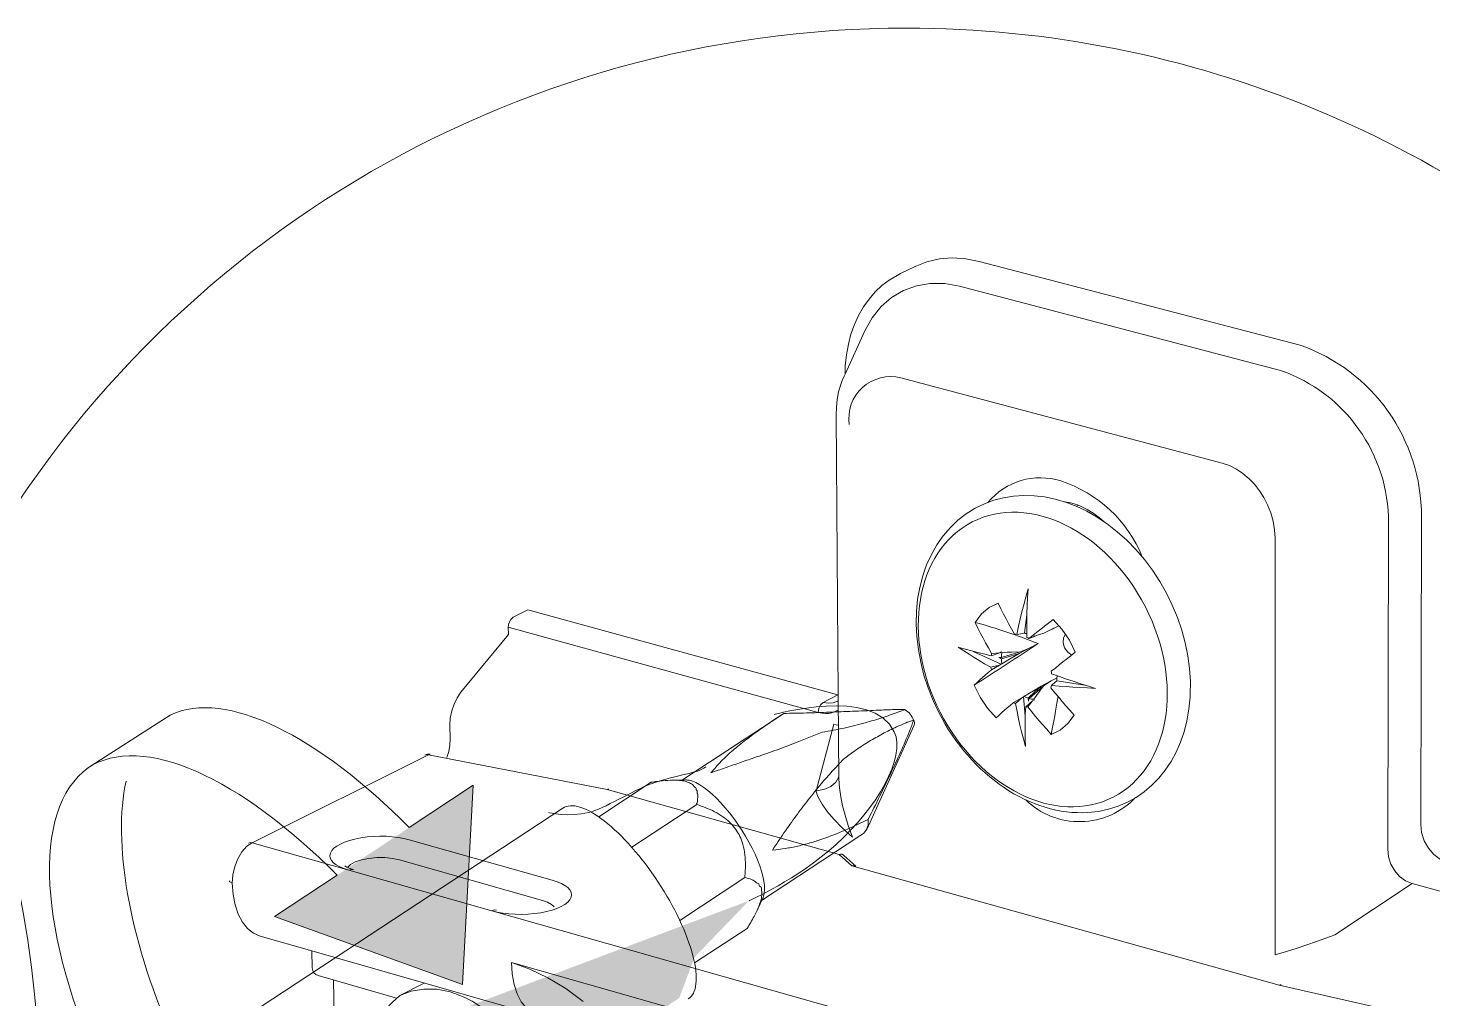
# Model space of a CAD drawing. Header units: metres. Extents: x -6.4 to 35.9, y -8.9 to 6.5.
# Drawn here: x 24.2616 to 24.6946, y -5.2775 to -4.9784 of the extents above; entities that cross this region are included whole.
import ezdxf

# ---------------------------------------------------------------- set-up
doc = ezdxf.new("R2010")
doc.units = ezdxf.units.M
doc.header["$MEASUREMENT"] = 0
doc.layers.add('PDF17_Geometry_Num_Penna__1_Num_Penna__255_Num_Penna__255_Num_Penna__255', color=255, linetype='Continuous', lineweight=18)
doc.layers.add('PDF17_Geometry_Num_Penna__7_Num_Penna__7_Num_Penna__7_Num_Penna__7', color=7, linetype='Continuous', lineweight=18)

msp = doc.modelspace()

# ---------------------------------------------------------------- hatches: boundary and pattern name
at = {"layer": 'PDF17_Geometry_Num_Penna__1_Num_Penna__255_Num_Penna__255_Num_Penna__255', "linetype": 'Continuous', "lineweight": 18}
for points in [[(24.47047092472129, -5.20607097388142, 0.006676900162952137), (24.49156721117062, -5.189927070411997)], [(24.48380883827088, -5.247268744958788), (24.27853905159182, -5.324457797146657), (24.29837020963799, -5.387530395229149), (24.46231787501202, -5.277215523698622), (24.46699452487841, -5.264699402957923)]]:
    msp.add_hatch(color=255, dxfattribs=at).paths.add_polyline_path(points)
at = {"layer": 'PDF17_Geometry_Num_Penna__7_Num_Penna__7_Num_Penna__7_Num_Penna__7', "linetype": 'Continuous', "lineweight": 18}
for points in [[(24.30544033106028, -5.190104945302863), (24.30426711369496, -5.190775355225909), (24.27991068866824, -5.20640023165814)], [(24.37908810468967, -5.22472296777665), (24.33758756817656, -5.252134082684663), (24.39554558747383, -5.27303573408971), (24.39876788017506, -5.211698632662841)]]:
    msp.add_hatch(color=7, dxfattribs=at).paths.add_polyline_path(points)

# ---------------------------------------------------------------- linework, layer by layer
at = {"layer": 'PDF17_Geometry_Num_Penna__1_Num_Penna__255_Num_Penna__255_Num_Penna__255', "color": 255, "linetype": 'Continuous', "lineweight": 18, "flags": 128}
for points in [[(24.30544033106028, -5.190104945302863), (24.30426711369496, -5.190775355225909), (24.27991068866824, -5.20640023165814)], [(24.35686725999571, -5.239396294241494), (24.33758756817656, -5.252134082779328), (24.39554558733002, -5.27303573408971), (24.39876788018594, -5.211698632662841), (24.37908810502562, -5.224722967377456)]]:
    msp.add_lwpolyline(points, dxfattribs=at)
at = {"layer": 'PDF17_Geometry_Num_Penna__1_Num_Penna__255_Num_Penna__255_Num_Penna__255', "color": 255, "linetype": 'Continuous', "lineweight": 18}
for points in [[(24.37908810502562, -5.224722967377456), (24.35132015853568, -5.196673881242369), (24.3225357840979, -5.181800512707738), (24.30544033106028, -5.190104945302856)], [(24.37908810502562, -5.224722967377456), (24.35132015853568, -5.196673881242369), (24.3225357840979, -5.181800512707738), (24.30544033106028, -5.190104945302856)], [(24.27991068866824, -5.20640023165814), (24.29685475882001, -5.19526818301663), (24.32712592945809, -5.209454922033302), (24.35686725999572, -5.239396294241498)], [(24.27991068866824, -5.20640023165814), (24.29685475882001, -5.19526818301663), (24.32712592945809, -5.209454922033302), (24.35686725999572, -5.239396294241498)]]:
    msp.add_open_spline(points, degree=3, dxfattribs=at)
at = {"layer": 'PDF17_Geometry_Num_Penna__7_Num_Penna__7_Num_Penna__7_Num_Penna__7', "color": 7, "linetype": 'Continuous', "lineweight": 18, "flags": 128}
for points in [[(24.47293846576062, -5.632095394502354, 0.04508080147337286), (24.53235084192456, -5.637437047760145, 0.4142170334888561), (24.86185191256893, -5.30794138364741, 0.4142197883471385), (24.53235084192456, -4.978440313003031, 0.2773684993809682), (24.24137671572865, -5.15318482205705)], [(23.64609595631887, -5.466802584056929, 0.2752422952257264), (23.93583198676981, -5.639243910633386, 0.4142074821694222), (24.26533305741418, -5.309742839989013, 0.4142074821694222), (23.93583198676981, -4.98024176934463, 0.2809495440736232), (23.64281959814658, -5.158878981177612)], [(24.69909800938046, -5.235473314885361), (24.6969245836622, -5.234570424101911), (24.69491876042471, -5.233056595243422), (24.69318867030073, -5.231088617727387), (24.6918856961761, -5.22879624831311), (24.69106390336721, -5.226293024164974), (24.69082060944352, -5.223789800016831), (24.69106444402038, -5.128946259420033, 0.3195795079620791), (24.65362961896267, -5.076097412663962), (24.5547279357188, -5.050302850221687)], [(24.51470932919171, -5.100572781386674, -0.5382089819708442), (24.53062075180058, -5.086223305767742), (24.62959812648737, -5.11242876461446), (24.63185265018019, -5.113201898638614), (24.63406932815154, -5.114353489877395), (24.63603730566757, -5.115656464002015), (24.63792418520904, -5.117262203898342), (24.63960561654829, -5.118986887490685), (24.64111944540677, -5.120954865006716), (24.64247107831613, -5.123085038471871), (24.64361726302328, -5.125301716443229), (24.64464991056603, -5.127794127528091), (24.64534194661562, -5.13029735167623), (24.64579609527317, -5.132962771773492), (24.64595937252862, -5.13555195977467), (24.64592368941981, -5.26397709033116), (24.64948659376889, -5.262901190535306), (24.65272510621972, -5.261879356055829), (24.65571491821523, -5.260900773829452), (24.65866688448928, -5.259878939349974), (24.66161885076333, -5.258803039554124), (24.66305698817889, -5.258278605985289), (24.66441078370091, -5.257737412168378), (24.68818762853608, -5.241994673346454), (24.68617639876695, -5.2411782870692), (24.68434358454186, -5.2398212476282), (24.68282434915173, -5.238101970567492), (24.68166735138132, -5.23604748854526), (24.68093746961026, -5.233749712599341), (24.68068876915494, -5.231376245210502), (24.68093855091656, -5.130875309908276, 0.3192259446814044), (24.64763972256154, -5.0838871434472), (24.5487001935962, -5.05797904384054)], [(24.60503084672681, -5.141332623401425, 0.2202676337936691), (24.57994399927588, -5.117959105826372, 0.3054471692467296), (24.55743660806916, -5.124565887487371)], [(24.56001876757921, -5.190906733944701), (24.55731009522885, -5.187954767670654), (24.55501231928293, -5.184554059270695), (24.55320653771602, -5.180861398162317, 0.003829312289871426), (24.57289063810165, -5.168066300389128), (24.57014628264248, -5.169459022938934), (24.57055717904692, -5.169296826989815)], [(24.48279403228252, -5.197746537119233, 0.01422056308993383), (24.47882563806066, -5.200941797316993, 0.02044968915157152), (24.47523029452174, -5.204315473058745, 0.01102834374627101), (24.47206855482016, -5.207879458714149, -0.001537861267505377), (24.47647487810467, -5.206322377602561, 0.00467565444027214), (24.48091904711066, -5.204759889959337, 0.003299453716528762), (24.48530915080027, -5.20324065456921, 0.003203349638089051), (24.49174832998047, -5.201029383129494, 0.006092494360129314), (24.49810100465448, -5.198634289614105, 0.006002639449467231), (24.50637299805977, -5.195347118378535, 0.007880631299244411), (24.51313873175088, -5.194090099772833, 0.01168677642027557), (24.51961035012091, -5.192441107623409, 0.0155845530405903), (24.52478980742958, -5.190884026511824)], [(24.49068756847321, -5.192107524621377, 0.001469353376277671), (24.49449917327761, -5.189582674346688, -0.001710657531212474), (24.50150009109494, -5.189424262969712, 0.0004029621799535263), (24.50858264754, -5.189191782109301, 0.003531989951987491), (24.51573548889635, -5.188905235932516, 0.003322496874340004), (24.52304511967018, -5.188597063629182, -0.001868129099038344), (24.52746225601798, -5.188429461148413)], [(24.53192534788469, -5.192568701770057, -0.0009178681496198651), (24.52927074085071, -5.193704073413926, 0.005651320772099273), (24.52494551554075, -5.19584505994235, 0.005744320874996861), (24.52078248617991, -5.198240153457739, 0.01164059707104422), (24.51680327889473, -5.200797442922234, 0.009666303732448806), (24.51297761710808, -5.203655335545804, 0.007142447675559185), (24.50945796501211, -5.207391248907285, 0.003648638057806156), (24.50604644354888, -5.211251512496421, 0.008299249050734035), (24.50207264279534, -5.216144423628315, 0.009729907562111836), (24.49825563145931, -5.221204937240966, 0.009109422118727032), (24.4945737834142, -5.226389801081282, 0.001063748382121473), (24.49103628976382, -5.231683336207489, 0.01717365822304541), (24.49499387092244, -5.23116430917031)], [(24.52050945633221, -5.222212174085023, 0.005954161936355845), (24.52407236068129, -5.215124211108328, 0.002698958170809412), (24.52760282584055, -5.207760515018123, 0.003927306298194031), (24.53050613332986, -5.201472718723767, 0.01094989171784645), (24.53329590365478, -5.194990287290466)], [(24.75162300489144, -5.297020189739762), (24.64719043978247, -5.273323361572821), (24.51548732909419, -5.236537320311612), (24.51155137406212, -5.233023074747273), (24.44004458662521, -5.213045940346895), (24.38501636696608, -5.202305865249098), (24.38525966088977, -5.202192328084713), (24.38551052395776, -5.202136640808803, 0.1558430401554132), (24.38391019059306, -5.202385341264169), (24.38444003069353, -5.20222855184668), (24.38501852957874, -5.20230424328961), (24.33063963436927, -5.229401779856506)], [(24.46196428784292, -5.210165880943634, 0.02701241518661082), (24.45883390602484, -5.210187507070167, 0.01691973519877393), (24.4554494172198, -5.210506492436782)], [(24.46639764378567, -5.211501294258028, 0.06409323757053796), (24.46519739376214, -5.210830884334992, 0.03152866676298564), (24.46373222368837, -5.21038214220912)], [(24.47048768496937, -5.218654135614415, 0.01128360172250399), (24.46771954077099, -5.217643114198218), (24.4476829345226, -5.230818831798683)], [(24.4807330624224, -5.226888283298223, 0.03078790442467836), (24.47934899032321, -5.224779735959601, 0.04236316466961576), (24.4776999981738, -5.222963141329373, 0.04102774744729994), (24.47575364678424, -5.221416873281157)], [(24.49885413451157, -5.230429020867611, 0.007149339545531825), (24.50260086093633, -5.229477471299425, 0.01586427454703957), (24.50629892857635, -5.228288034339201, 0.02197030749329385), (24.51348420912252, -5.225503670545901, 0.01335714990967208), (24.52050729371956, -5.2222110927787, -0.25074575883341), (24.51907348152931, -5.226539021354476), (24.517959736012, -5.227268903125534), (24.48769397190555, -5.247164939551347)], [(24.48267941381181, -5.235527920854903, 0.02976914581598929), (24.4824253068249, -5.232300221467341, 0.03959287038030851), (24.48169001852217, -5.229196872307448)], [(24.48658509226674, -5.249613557729962, 0.03863205881994147), (24.48742310467052, -5.24725630993602, 0.04327492560442449), (24.48774749656876, -5.2456073177866)], [(24.37488722994333, -5.277173352751849), (24.35102766517409, -5.270322736514039, -0.3482074045909046), (24.34921972099453, -5.267988736806149), (24.34909537076687, -5.262738994586183), (24.33318935468949, -5.258192101479089)], [(24.39174047036358, -5.27537351836974), (24.3875990671293, -5.274557132092482), (24.38353876186957, -5.27447062758629), (24.37972715706517, -5.275124817914417), (24.37615884618445, -5.276476450823779, 0.8101956335043193), (24.40863425977112, -5.339007314436202), (24.4161385256839, -5.335076765935774)]]:
    msp.add_lwpolyline(points, format="xyb", dxfattribs=at)
for points in [[(24.53049369830709, -5.054074987345135), (24.53504599794583, -5.051869122437061)], [(24.5350449166395, -5.051868041130732), (24.53865647977332, -5.05042990371517), (24.54246808457772, -5.049564858653177), (24.54644729186288, -5.049240466754931), (24.55058869509717, -5.049489167210254), (24.55473009833145, -5.050305553487505)], [(24.53049315765393, -5.05407660930463), (24.52942266438971, -5.054611855936734), (24.52704919700087, -5.056044586820661), (24.52479467330806, -5.057769270413004), (24.52270234556437, -5.059737247929039), (24.52082087255453, -5.061910673647294), (24.51909618896219, -5.064327393289233), (24.51757695357206, -5.066949561133399), (24.51630641863726, -5.069739331458322), (24.51523592537305, -5.072696704264004), (24.51441953909579, -5.075854118740274), (24.51380319448912, -5.079130476912574), (24.51347880259088, -5.082525778780891), (24.51339770461632, -5.085077661713765), (24.51955033761973, -5.071674869784527)], [(24.51954871566024, -5.071672707171871), (24.52175998709996, -5.067693499886708), (24.52450650517179, -5.064249539233657), (24.52775042415425, -5.061421923187268), (24.531437678731, -5.059243090937375), (24.53541688601616, -5.057815766585087), (24.5396826394781, -5.057112917472221), (24.54414843461063, -5.057150763193683), (24.54870073424937, -5.057977962534213)], [(24.51311007713321, -5.085694546973599), (24.51256942396946, -5.086959675376761), (24.51208283612208, -5.088273462564665), (24.51142864579396, -5.090533392789119), (24.51097990366805, -5.092869014456497), (24.51073120321273, -5.095253294908609), (24.51064469870653, -5.097670014550552), (24.51130429556629, -5.183931226826061)], [(24.51310737386738, -5.08569616893309), (24.5133993265758, -5.085079824326421)], [(24.54234697826904, -5.189306941233177), (24.54054119670213, -5.185538588681876), (24.53901655478037, -5.181683731624375), (24.53771358065575, -5.17774237006067), (24.53672959189772, -5.17376856930715), (24.53599430359504, -5.169827207743445), (24.53554015493749, -5.165891252711383), (24.53532930020363, -5.16199854993242), (24.53541580470983, -5.158192351659654), (24.53578344886117, -5.154413186045076), (24.53643763918931, -5.150763777189802), (24.5373459365044, -5.14720087284072), (24.53852456040136, -5.143794757909127), (24.54000595007003, -5.140637343432857), (24.54169278794091, -5.137604279184245), (24.54369320464676, -5.13481991539096), (24.54586663036502, -5.132273438989721), (24.5482022520324, -5.130062167550005), (24.55075413496527, -5.128099596565608), (24.5535006530371, -5.126364099909985), (24.55637152133658, -5.124974621279161), (24.55923698310443, -5.123909534546584), (24.56223220163158, -5.123125587459157), (24.56534636385475, -5.122638999611784), (24.56846052607792, -5.122428144877926), (24.57166119280729, -5.122514649384122), (24.57489970525813, -5.12288770006711), (24.57813821770895, -5.123541890395238), (24.58133888443833, -5.124477220368519), (24.58465849486372, -5.125753161834957), (24.58794025956765, -5.127261584161804), (24.59113551976539, -5.129116024513451), (24.59126527652468, -5.129202529019651)], [(24.58502938293405, -5.125344968696332), (24.58433194035282, -5.125096268241006), (24.58256941103901, -5.124609680393633), (24.58088797969976, -5.124360979938313)], [(24.58482339407866, -5.125832637850028), (24.58494774430633, -5.125589343926343), (24.58502884228088, -5.125346050002655)], [(24.59314945280034, -5.130423864516551), (24.59175456763787, -5.129234427556312), (24.58990553381787, -5.127839542393847), (24.58802406080803, -5.126698764218347), (24.58613718126657, -5.125790466903254), (24.58502884228088, -5.125347131308985)], [(24.59126473587152, -5.129200907060159), (24.59420588908229, -5.131163478044552), (24.59728761211564, -5.133580197686491), (24.60023957838969, -5.13621317859393), (24.60307260096771, -5.139078640361781), (24.60569476881187, -5.142154956863486), (24.60815474070692, -5.145442128099056), (24.61040926439973, -5.148880682220476), (24.61245833989032, -5.152486838822654), (24.61426412145723, -5.156174093399393), (24.61586445482192, -5.159985698203798), (24.61717824200982, -5.163889214046037), (24.61824332874239, -5.167857608267923), (24.61906512155129, -5.171804376363262), (24.61959496165176, -5.175729518332048), (24.61983825557544, -5.179714132148852), (24.61980040985398, -5.183606834927815), (24.61975715760088, -5.184552977964366)], [(24.56940720976764, -5.166141575126197), (24.56940720976764, -5.163470748497296), (24.56940720976764, -5.161054028855354), (24.56945046202074, -5.158767065972718), (24.5695315599953, -5.156469290026799), (24.56965050369132, -5.153917407093921), (24.56981810617209, -5.151170889022097), (24.56907741133775, -5.153760617676436), (24.56846106673109, -5.156139491596914), (24.56789338090915, -5.158302104251895), (24.56739597999851, -5.160443090780326), (24.56686613989804, -5.162697614473142), (24.56633089326593, -5.165244090874381)], [(24.56059131927961, -5.155599379086333), (24.55780154895469, -5.156913166274236), (24.55542267503421, -5.158918989511726), (24.55349794977128, -5.161508718166068), (24.55435758830163, -5.163271247479877), (24.55518478764216, -5.164914833097662), (24.55595792166632, -5.166385409703047), (24.55674186875375, -5.16781814058697), (24.5576015072841, -5.169380628230194), (24.55853683725738, -5.171099905290902)], [(24.56633305587859, -5.165243009568055), (24.5660032574487, -5.165194350783317), (24.56567345901881, -5.165194350783317), (24.5646894702608, -5.163475073722608), (24.56382983173045, -5.161880146889562), (24.56305669770629, -5.160442009473996), (24.56227275061886, -5.158966026336973), (24.56145095780997, -5.157371099503926), (24.56059131927961, -5.15560316365848)], [(24.41109098774718, -5.159946230522841), (24.41035569944449, -5.160611233914249), (24.40978260709092, -5.16175201208975), (24.40962041114179, -5.162984701303088)], [(24.41564761261122, -5.157691706830029), (24.41108990644085, -5.159946230522841)], [(24.41564761261122, -5.157690084870534), (24.5111431809235, -5.183890137185621), (24.50662872700623, -5.186193319663172)], [(24.56944829940808, -5.159295824766858), (24.56870760457375, -5.164702356404309), (24.56887520705452, -5.164951056859632)], [(24.57006626597424, -5.166508678624378), (24.57137464663051, -5.165481437613263), (24.57256408359075, -5.164497448855247), (24.57370486176625, -5.163599964603431), (24.57486185953666, -5.162734919541442), (24.57608914221836, -5.161750930783423), (24.57752187310228, -5.160647998329381)], [(24.57752133244912, -5.16064745767622), (24.58023000479948, -5.163648082735005), (24.5825710329985, -5.16704879113496), (24.58437681456541, -5.170730639180064)], [(24.40961662656965, -5.162980916730945), (24.40965987882275, -5.165284099208495), (24.39501899114853, -5.183033742574246)], [(24.51134430390041, -5.18849325822174), (24.51032246942093, -5.189017691790575), (24.50933848066292, -5.189352896752098), (24.5083544919049, -5.189552938422686), (24.50737050314689, -5.189601597207417), (24.50634326213577, -5.189509686169583), (24.50515382517553, -5.189266392245898), (24.40962041114179, -5.162979835424615)], [(24.56633359653175, -5.165241928261729), (24.56817722382012, -5.164993227806402)], [(24.56870652326743, -5.164702356404309), (24.56817668316696, -5.164994309112728)], [(24.56940612846131, -5.164993768459567), (24.56911958228453, -5.164950516206467), (24.5688708818292, -5.164950516206467)], [(24.57465154545597, -5.164824003366149), (24.57338101052116, -5.165283558555331), (24.57186177513104, -5.165813398655803)], [(24.57773272783615, -5.163311796467156), (24.5746510048028, -5.164825625325641)], [(24.57694932140188, -5.163679981271663), (24.5772412741103, -5.163598883297105), (24.57773326848931, -5.16331233712032)], [(24.57932711401603, -5.162538662442998), (24.57724019280398, -5.16359834264394)], [(24.58133834378516, -5.165114874768243), (24.58072199917849, -5.166309718260123), (24.58064090120393, -5.16781814058697), (24.58108964332984, -5.169380628230194), (24.58203578636639, -5.17069441541809), (24.5832630690481, -5.171591899669913)], [(24.55841951552085, -5.171803295056932), (24.55645153800481, -5.17134914639939), (24.55476470013393, -5.170932843463305), (24.55316977330089, -5.170521947058859), (24.5516126921893, -5.170121863717689), (24.54996910657152, -5.16967852812342), (24.54824982951081, -5.169132468428035), (24.54996910657152, -5.170278653135174), (24.5516126921893, -5.17134914639939), (24.55316977330089, -5.172322322094132), (24.55472685441247, -5.173273871662321), (24.55640828575172, -5.174257860420337), (24.55837626326775, -5.175366199406014)], [(24.56703049845981, -5.171146401462984), (24.57055555708743, -5.169297367642976)], [(24.56743706963895, -5.170568443230941), (24.57014574198931, -5.169460104245264)], [(24.56940612846131, -5.166139412513544), (24.5697359268912, -5.166307014994302), (24.57006572532108, -5.166507056664891)], [(24.57198882862452, -5.165693914306615), (24.57149683424552, -5.165975053951762), (24.57006410336159, -5.16651030058387)], [(24.55284321878998, -5.170446796269097), (24.56153151513137, -5.17438275130116)], [(24.56743598833263, -5.170568983884106), (24.56465162453934, -5.17142862241446), (24.56161315375909, -5.172369358919376), (24.5608346132033, -5.172369358919376), (24.56161315375909, -5.17278566185546)], [(24.56161315375909, -5.170608451565059), (24.56107790712699, -5.170894997741843)], [(24.56702833584716, -5.171145320156654), (24.56461161620522, -5.172540205319116), (24.56169749565264, -5.174259482379828), (24.56153529970351, -5.174378426075855)], [(24.56703049845982, -5.171148564075644), (24.56444617633711, -5.171927104631433), (24.56161315375909, -5.172786743161787), (24.56161315375909, -5.173522031464479), (24.56169965826529, -5.174257319767172)], [(24.56161477571858, -5.17061007352455), (24.5617769716677, -5.170853367448235), (24.56166343450332, -5.171594062282566), (24.56161477571858, -5.172367196306723)], [(24.5617769716677, -5.170853367448235), (24.56338271156403, -5.170734423752208), (24.56485328816942, -5.170647919246008), (24.56743761029212, -5.17056682127145)], [(24.58437465195276, -5.170732261139555), (24.58297436025866, -5.171840600125233), (24.58170923185549, -5.172824588883248), (24.58055764061672, -5.173722073135067), (24.57941145590958, -5.174630370450156), (24.57822201894934, -5.17557651348671), (24.57690823176144, -5.176598347966191)], [(24.55320491575653, -5.180859235549661), (24.55410780653998, -5.180042849272407), (24.55497285160197, -5.179269715248253), (24.55575139215777, -5.178518207350649), (24.5565785914983, -5.177788325579591), (24.55747607575012, -5.177009785023799), (24.55849791022959, -5.176139333430172)], [(24.55837680392091, -5.175365658752852), (24.56104222401818, -5.174662809639983)], [(24.56104438663083, -5.174662809639983), (24.55849791022959, -5.176138792777003), (24.55841681225503, -5.175733302904199), (24.55837896653357, -5.175365658752849)], [(24.56104276467134, -5.174663350293145), (24.56153475905035, -5.174382210647998)], [(24.5769087724146, -5.176601051232005), (24.5769952769208, -5.17697410191499), (24.57703312264226, -5.177379591787801)], [(24.57699798018662, -5.18094411809637), (24.57937144757546, -5.181144159766959), (24.58158271901518, -5.181311762247717), (24.58363179450577, -5.181479364728478), (24.58576737450257, -5.181592901892863), (24.58810299616994, -5.181728065183805), (24.59064406603954, -5.181841602348186), (24.58810299616994, -5.181111720577128), (24.58581062675566, -5.180371025742801), (24.58366964022724, -5.179678989693208), (24.58162597126828, -5.179019392833439), (24.57945254555002, -5.178240852277646), (24.57703582590808, -5.177375807215654)], [(24.57879727391556, -5.179543285749109), (24.57863507796644, -5.179343244078524), (24.578716175941, -5.178694460282028), (24.57879727391556, -5.177991611169162)], [(24.57387841143181, -5.181186871366894), (24.57145628525823, -5.182619602250817), (24.56854757123728, -5.184306440121702)], [(24.56993704986811, -5.185792155015672), (24.56981810617209, -5.18484060544748), (24.57194827963724, -5.18291047365291), (24.57387841143181, -5.181185790060564)], [(24.57154008649862, -5.185204465026679), (24.57084264391738, -5.185128773583756), (24.57014520133615, -5.184955764571356), (24.57248622953517, -5.182906689080763), (24.57452989849412, -5.181063061792397)], [(24.57453043914729, -5.181065224405049), (24.57321665195939, -5.182952103946519), (24.57244351793523, -5.184022597210735), (24.57154062715178, -5.185206627639339)], [(24.57674495450599, -5.179676286427387), (24.57387949273814, -5.181184708754238)], [(24.57875402166246, -5.178604711856849), (24.57694824009555, -5.179545448361765), (24.57453152045361, -5.181064683751885)], [(24.57826094597713, -5.179834697804367), (24.57699581757396, -5.180943036790044), (24.57690931306777, -5.18131068094139), (24.57682280856157, -5.181640479371275)], [(24.57691039437409, -5.196034829202823), (24.57970016469901, -5.194721042014919), (24.58211688434096, -5.19271521877743), (24.58404701613553, -5.190130896654722), (24.58269538322616, -5.188611661264602), (24.58145728748119, -5.18721677610214), (24.58031650930569, -5.185902988914236), (24.57924601604147, -5.184594608257974), (24.57809983133433, -5.183199723095512), (24.5768238898679, -5.181642641983927)], [(24.57879889587505, -5.1795449077086), (24.57826364924294, -5.179836860417019)], [(24.5872044306118, -5.180817064602891), (24.57879727391556, -5.179546529668091)], [(24.3916134168701, -5.193161257637517), (24.39173776709777, -5.190987831919259), (24.39219191575531, -5.188814406201004), (24.39288935833654, -5.186678826204215), (24.39386794056292, -5.184721661751457), (24.39501953180169, -5.183034823880572)], [(24.51110317258938, -5.185824594205499), (24.50970288089528, -5.186311182052869), (24.50819445856843, -5.186446345343803), (24.50662656439357, -5.186192238356846), (24.50589127609088, -5.186889680938073), (24.50531818373731, -5.187992613392115), (24.50515598778819, -5.189268554858554)], [(24.51130429556629, -5.183931767479223), (24.51150974376852, -5.209769582174598)], [(24.56530905878645, -5.186192238356846), (24.5643196634968, -5.187095129140296), (24.56341677271335, -5.187868263164454), (24.56255713418299, -5.188608957998785), (24.5617785936272, -5.189306400580016), (24.56095680081831, -5.190084941135808), (24.56001606431339, -5.190906733944701)], [(24.56596108650193, -5.186561504467683), (24.56640982862784, -5.189016069831084), (24.56686397728539, -5.191194902080976), (24.56731271941129, -5.193195318786834), (24.56781012032194, -5.195211955087601), (24.56838321267551, -5.197428633058959), (24.56899955728218, -5.199721002473233), (24.56891305277598, -5.197585422476443), (24.56887520705452, -5.195536346985847), (24.56887520705452, -5.193654873976016), (24.56891305277598, -5.191805840156007), (24.56895089849744, -5.189751358133776), (24.5690752487251, -5.187502240972599)], [(24.56784850669656, -5.184724365017274), (24.56838375332867, -5.184470258030316)], [(24.56895197980376, -5.19037310927208), (24.56838429398183, -5.184469176723987)], [(24.56854540862463, -5.184304277509046), (24.56915634669966, -5.184590823685831), (24.56981594355943, -5.184839524141154)], [(24.56907633003143, -5.187500619013107), (24.57116865777512, -5.185694837446196)], [(24.57116973908145, -5.185695918752526), (24.56973160166589, -5.187544952572534)], [(24.56993921248076, -5.185789992403016), (24.57014466068299, -5.184957386530851)], [(24.57116865777512, -5.185695378099361), (24.57166065215413, -5.185452084175676), (24.57154170845811, -5.185203383720356)], [(24.57904164914558, -5.184390782015246), (24.57871185071569, -5.186396605252739), (24.57830095431124, -5.18885117061614), (24.5780198146661, -5.190332560284801), (24.57773326848931, -5.191970739370948), (24.57735481127469, -5.193852212380783), (24.57690606914878, -5.19603645116231)], [(24.30544033106028, -5.190104945302863), (24.30426711369496, -5.190775355225909), (24.27991068866824, -5.20640023165814)], [(24.46331862401811, -5.210071807293133), (24.49358438812455, -5.19017577086732)], [(24.52843759432537, -5.188372151913065), (24.53155175654855, -5.188334306191599)], [(24.57690823176144, -5.196037532468637), (24.57555659885207, -5.194469638293782), (24.57432931617037, -5.193118005384417), (24.57325882290616, -5.191804218196516), (24.57215048392048, -5.190490431008612), (24.57096645349188, -5.189057700124692), (24.56973376427854, -5.187543871266207), (24.56940396584866, -5.187500619013107), (24.56907416741877, -5.187500619013107)], [(24.39071593261828, -5.203171450964255), (24.3912511792504, -5.201279164891147), (24.39157557114864, -5.199305780843474), (24.3916999213763, -5.197429714365281), (24.3916134168701, -5.193158554371699)], [(24.51569439925591, -5.227680340183142), (24.51249373252653, -5.224814878415291), (24.50991481693547, -5.222149458318029), (24.50790358716634, -5.219770584397551), (24.50630325380165, -5.217559312957839), (24.50511381684141, -5.215418326429408), (24.50470292043697, -5.214353239696827), (24.50450287876638, -5.213374657470446), (24.50991481693547, -5.192916341754341)], [(24.50991319497598, -5.192917963713832), (24.51069173553177, -5.193074753131317), (24.51138377158136, -5.193161257637517)], [(24.53472863453871, -5.193161257637517), (24.52007693380122, -5.225324714348702)], [(24.35686725999571, -5.239396294241494), (24.33758756817656, -5.252134082779328), (24.39554558733002, -5.27303573408971), (24.39876788018594, -5.211698632662841), (24.37908810502562, -5.224722967377456)], [(24.45364363565289, -5.210798445145205), (24.43748351258855, -5.221416873281157)], [(24.44004566793154, -5.213047021653217), (24.44032680757669, -5.212928077957194), (24.44061335375347, -5.212928077957194)], [(24.46005848544073, -5.21014047024493), (24.46426476705466, -5.210026933080542)], [(24.46533958554419, -5.210165880943624), (24.46636142002367, -5.210452427120408), (24.46745353941443, -5.210901169246316), (24.46863756984303, -5.211549953042812), (24.46987566558801, -5.212366339320063), (24.47112998092789, -5.213334108483167), (24.47245458117907, -5.214469480127036), (24.47381162062007, -5.215718388935286), (24.47513622087125, -5.217124087161022), (24.4764716341857, -5.218627102956233), (24.47781245403178, -5.220238249384192), (24.47912083468805, -5.221908867660161), (24.48040218268612, -5.223693023100523), (24.48158621311472, -5.225498804667431), (24.48272158475859, -5.227342431955801), (24.48377585842789, -5.229196872307448), (24.48478687984409, -5.231062125722367), (24.485668144501, -5.232911159542375), (24.48643046546188, -5.234711534577649), (24.48711168844819, -5.236490283486365), (24.48765234161194, -5.238166308293977), (24.4880794576113, -5.239745015532115), (24.48837681685136, -5.241237218264047), (24.48858226505358, -5.242599664236685), (24.4885984846485, -5.243870199171486), (24.48849576054738, -5.244973131625528), (24.48824706009206, -5.245908461598805), (24.48812811639604, -5.246319358003248)], [(24.50450125680689, -5.213371954204632), (24.50691797644883, -5.212966464331821), (24.50900489766089, -5.21210682580147), (24.51056738530411, -5.210755192892105), (24.51150812180902, -5.209111607274323)], [(24.51150758115586, -5.209771204134089), (24.51167518363662, -5.212474469952816), (24.51208067350943, -5.215296679467563), (24.512653765863, -5.218086449792487), (24.51339986722897, -5.220962724623611), (24.51437844945535, -5.224114732568246), (24.51569223664325, -5.227683043448963)], [(24.27380509249007, -5.319132363483767), (24.42646391980511, -5.218776323229427)], [(24.36049179880545, -5.237851648152677), (24.33064233763509, -5.229401239203344), (24.32900415854895, -5.230514984720656), (24.32752817541192, -5.232201822591541), (24.32625764047712, -5.234326589525057), (24.3253169039722, -5.236743309167), (24.324738405087, -5.239327631289697), (24.32453836341641, -5.241836261969475)], [(24.32953886452789, -5.229494231547505), (24.33007411115999, -5.229321222535109), (24.33064179698192, -5.229402320509671)], [(24.3791108124585, -5.22850916148316), (24.42310916692406, -5.240933371186024)], [(24.36008793089213, -5.236993631581811), (24.36102866739705, -5.23609074079836), (24.36246139828097, -5.235317606774203), (24.36439153007554, -5.234695855635898), (24.36664605376836, -5.234247113509991), (24.3690627734103, -5.234003819586302), (24.37156599755844, -5.234003819586302), (24.37394487147892, -5.234247113509991), (24.37607504494407, -5.234695855635898)], [(24.51154975210263, -5.233020912134613), (24.51200390076018, -5.232934407628417), (24.51249589513919, -5.232977659881517)], [(24.51249481383286, -5.232976037922025), (24.51278136000964, -5.233094981618045), (24.51302465393333, -5.23330583635191)], [(24.51302789785231, -5.233309080270892), (24.51675840468215, -5.236585438443186), (24.51647185850537, -5.236498933936986)], [(24.35926397547059, -5.236497311977494), (24.35935047997678, -5.236583816483694), (24.35955592817901, -5.236708166711352), (24.35988032007725, -5.236908208381941), (24.36041556670936, -5.237162315368899), (24.36106975703749, -5.237405609292587), (24.36192939556785, -5.237692155469368)], [(24.36193047687418, -5.237690533509884), (24.36123303429295, -5.237604029003684), (24.36049233945862, -5.237852729459004)], [(24.36049450207127, -5.23785489207166), (24.40453610878993, -5.250365606280717)], [(24.37607234167825, -5.234695314982734), (24.42011394839692, -5.247162776938694), (24.4216710295085, -5.247735869292264), (24.42290371872184, -5.248395466152033), (24.4237201049991, -5.249168600176187)], [(24.51548895105368, -5.236540564230594), (24.51598094543269, -5.236459466256033), (24.5164729398117, -5.236497311977494)], [(24.32359384233935, -5.241096648441474), (24.32384254279467, -5.241502138314281), (24.3245399853759, -5.241837343275805)], [(24.33318719207684, -5.258192101479089), (24.33113811658625, -5.257289210695635), (24.32928908276624, -5.255856479811712), (24.32768874940155, -5.253845250042581), (24.32638036874529, -5.251428530400638), (24.32543422570874, -5.248546849037879), (24.3248232876337, -5.245313743118682), (24.32453674145692, -5.241837343275805)], [(24.48250316088043, -5.240141314301134), (24.46243952197386, -5.253333251496514)], [(24.68818816918925, -5.241994132693293), (24.76851841625848, -5.264090627495548), (24.76856166851158, -5.261755005828171)], [(24.4881286570492, -5.246320439309578), (24.48637153426703, -5.250175296367079)], [(24.40453340552412, -5.250365065627552), (24.83477978670074, -5.372347232431693)], [(24.4060115512738, -5.250156373506346), (24.40530870216093, -5.25011312125325), (24.40453556813677, -5.250367228240208)], [(24.48321033521862, -5.255785113594097), (24.46704480562263, -5.266398135198411)], [(24.4190450770922, -5.282749108829549), (24.34909537076687, -5.262739535239348)], [(24.43270305731472, -5.278281151084364), (24.42737221712019, -5.274307350330837), (24.42183052219181, -5.270987739905443), (24.41621854235214, -5.268322319808178), (24.41055790372773, -5.266348935760512), (24.82866608072511, -5.38546239687782)], [(24.41055790372773, -5.266350017066838), (24.41080119765141, -5.269842636504627), (24.41137969653662, -5.273075742423828), (24.41232043304154, -5.27594661072331), (24.41359096797633, -5.278406582618352), (24.41519130134102, -5.280423218919118), (24.41699708290793, -5.281850543271403), (24.41904615839852, -5.282748027523223)], [(24.35631309050287, -5.30543653753978), (24.3557399981493, -5.27168356052718)], [(24.38370474239084, -5.272628081604246), (24.37615722422496, -5.276477532130109)], [(24.64718827716981, -5.273324983532312), (24.64748022987823, -5.273206039836289), (24.64780462177648, -5.273206039836289)]]:
    msp.add_lwpolyline(points, dxfattribs=at)
for points in [[(24.5718639377437, -5.165811776696309), (24.57182609202223, -5.165811776696309)], [(24.56107898843332, -5.17089607904817), (24.55841897486768, -5.171804376363262), (24.55850007284225, -5.171425919148639), (24.55853791856371, -5.171101527250393)], [(24.5111431809235, -5.183890137185621), (24.51121887236642, -5.183933389438717)], [(24.56530959943962, -5.186190616397347), (24.56785066930922, -5.184725446323604), (24.56596378976775, -5.186563667080335), (24.56563399133787, -5.186396064599574)]]:
    msp.add_lwpolyline(points, close=True, dxfattribs=at)
at = {"layer": 'PDF17_Geometry_Num_Penna__7_Num_Penna__7_Num_Penna__7_Num_Penna__7', "color": 7, "linetype": 'Continuous', "lineweight": 18}
for centre, radius, start, end in [((24.50407402236112, -5.33961497152681), 0.1848365821119984, 68.14163171891191, 74.49083211759886), ((24.51777979932522, -5.153730330314218), 0.03741781422898072, 288.5834974283176, 290.4898124446049), ((24.52835558984382, -5.193936640562566), 0.006570635255528146, 20.75206664034823, 56.68689115778642), ((24.58564712512011, -5.199114708963723), 0.02380714092881675, 225.891418640896, 316.6140150282171), ((24.48195295483913, -5.247799219167412), 0.00754635707836826, 62.44144204127335, 73.95573898766429)]:
    msp.add_arc(centre, radius, start, end, dxfattribs=at)
msp.add_ellipse((24.57434024381344, -5.172963353433506), major_axis=(-0.02171046182894899, 0.04238776858441717), ratio=0.746313106521929, dxfattribs=at)
for centre, major_axis, ratio, start_param, end_param in [((24.57771825616802, -5.171598598017397), (-0.02322843312093071, 0.04505214532597712), 0.7803854660708514, 1.561529430388145, 4.059776798799614), ((24.44526982414088, -5.246154681530612), (-0.01875743006404916, 0.02740957567113966), 0.3410510974246714, 4.647792703465261, 6.288459782327005), ((24.36964306932689, -5.23313761923481), (0.01500585646923369, 0.000329637057527421), 0.3821527425718905, 0.8796403063927714, 4.048489715280853), ((24.41402382666244, -5.245704348132232), (0.01509268545948217, 0.0003302211718425596), 0.3818329926416429, 4.024072690109019, 7.19962727610827), ((24.44859177171985, -5.250388452099916), (-0.01653453038515095, 0.02709399425470238), 0.3417550379762219, 3.135690186195605, 4.832086763555971), ((24.39226610083525, -5.307780642367135), (-0.01636109449042421, 0.03122900908044457), 0.7245451402954736, 3.141975620604475, 5.675959987447942)]:
    msp.add_ellipse(centre, major_axis=major_axis, ratio=ratio, start_param=start_param, end_param=end_param, dxfattribs=at)
for points in [[(24.37908810502562, -5.224722967377456), (24.35132015853568, -5.196673881242369), (24.3225357840979, -5.181800512707738), (24.30544033106028, -5.190104945302856)], [(24.49156721117062, -5.189927070411994), (24.49156721117062, -5.189927070411994), (24.52197895163128, -5.181217147944061), (24.52858032676059, -5.195193032226872)], [(24.52970434468802, -5.189197188640939), (24.52813645051317, -5.18974324833632), (24.52648205183211, -5.190354186411355), (24.52478980742957, -5.190884026511817)], [(24.52746225601798, -5.18842946114842), (24.52823539004212, -5.188369989300412), (24.52897608487645, -5.188369989300412), (24.52971677971079, -5.188369989300412)], [(24.52971677971079, -5.188369989300408), (24.53046828760839, -5.188348363173859), (24.53122520203764, -5.18840783502187), (24.53196589687197, -5.188445680743332)], [(24.53196427491248, -5.188445680743335), (24.53231995731161, -5.188445680743335), (24.53048915627867, -5.188780885704844), (24.53087756205333, -5.188780885704844)], [(24.53155013458905, -5.188334846844768), (24.5317019031644, -5.188334846844768), (24.53196643752513, -5.188448384009146), (24.53196643752516, -5.188448384009146)], [(24.27991068866824, -5.20640023165814), (24.29685475882001, -5.19526818301663), (24.32712592945809, -5.209454922033302), (24.35686725999572, -5.239396294241498)], [(24.48279403228253, -5.19774653711924), (24.48414025866025, -5.196686856918294), (24.48558380260745, -5.195692055097005), (24.48703275308629, -5.194626968364425)], [(24.48703275308629, -5.194626968364432), (24.48821678351489, -5.193810582087174), (24.48943865966496, -5.19292931743027), (24.49068756847322, -5.192107524621388)], [(24.5285803267606, -5.195193032226872), (24.53235949237517, -5.203189292518658), (24.52299537957911, -5.218787136292704), (24.51064145478753, -5.229957030655676)], [(24.53192534788469, -5.19256870177005), (24.53236868347896, -5.192363253567827), (24.5328066125416, -5.19221187068198), (24.53324454160425, -5.192055081264488)], [(24.53324454160423, -5.192055081264492), (24.53367706413523, -5.191876665720457), (24.53407174094476, -5.191752315492792), (24.53449885694409, -5.191611745670219)], [(24.53393928091964, -5.193325075546134), (24.53376086537561, -5.193892761368062), (24.53353379104684, -5.194422601468531), (24.53329590365477, -5.194990287290459)], [(24.53450156020993, -5.191611205017061), (24.5343231446659, -5.192173484307357), (24.53416094871678, -5.192773609319111), (24.53393928091965, -5.193325075546134)], [(24.53450156020993, -5.191611205017061), (24.53477729332344, -5.192092386332796), (24.53486920436129, -5.192649259091446), (24.53472863453871, -5.193162879597004)], [(24.28484252682793, -5.301334061333286), (24.26504921450322, -5.257984490664214), (24.2622161919252, -5.21936022864627), (24.28019290961974, -5.206254795957094)], [(24.45335384555712, -5.211380187949395), (24.46280446285939, -5.208006512207628), (24.4675405845738, -5.20824980613131), (24.47047092472128, -5.206070973881417)], [(24.30577986124712, -5.288630874597931), (24.29242572810261, -5.25800827940342), (24.28775448476785, -5.229315816003471), (24.29181479002756, -5.210392955272404)], [(24.43438773257295, -5.220122549607154), (24.43886974730039, -5.219062869406212), (24.44830414500775, -5.213185969516303), (24.45335384555712, -5.211380187949395)], [(24.45364363565289, -5.210798445145205), (24.45424916719629, -5.210679501449178), (24.45486551180296, -5.21062002960117), (24.45544941721979, -5.210506492436782)], [(24.46196428784292, -5.210165880943624), (24.46258063244959, -5.210214539728362), (24.46317535092972, -5.210274011576374), (24.46373222368835, -5.21038214220912)], [(24.46426368574834, -5.210025311121051), (24.4644278521236, -5.210025311121051), (24.46533958554419, -5.21016588094362), (24.4653395855442, -5.21016588094362)], [(24.46639764378563, -5.211501294258074), (24.46679202423559, -5.211501294258074), (24.46683618605218, -5.212366339320063), (24.46724106272108, -5.212366339320063)], [(24.46724106272108, -5.212366339320063), (24.46757861392873, -5.212366339320063), (24.46737228515973, -5.213274636635163), (24.46770061791026, -5.213274636635163)], [(24.46790065958085, -5.216529368680902), (24.46827024654037, -5.216529368680902), (24.46734603333865, -5.217643114198218), (24.46772224403677, -5.217643114198218)], [(24.46770061791026, -5.213274636635155), (24.46801298258584, -5.213274636635155), (24.4676083082708, -5.214253218861543), (24.46793850530231, -5.214253218861543)], [(24.46793850530231, -5.214253218861536), (24.46806285552997, -5.214972287569317), (24.46802500980851, -5.21575082812511), (24.46790065958088, -5.216529368680909)], [(24.42201758818647, -5.220122549607154), (24.42201758818647, -5.220122549607154), (24.42826753875935, -5.221576906617624), (24.43438773257297, -5.220122549607147)], [(24.47048768496937, -5.218654135614422), (24.47141220187937, -5.219021779765768), (24.47231509266282, -5.219384017385476), (24.47321257691463, -5.21985438563793)], [(24.47321257691464, -5.21985438563793), (24.47406140238173, -5.220319347358753), (24.47495888663354, -5.220832967864311), (24.47575364678425, -5.221416873281157)], [(24.48073306242233, -5.226888283298255), (24.48109530004204, -5.227650604259136), (24.48144672459848, -5.228391299093467), (24.48169001852214, -5.229196872307451)], [(24.51064145478754, -5.229957030655672), (24.49869842640042, -5.240759280867294), (24.48380883827087, -5.247268744958777), (24.48380883827087, -5.247268744958777)], [(24.49885413451157, -5.230429020867621), (24.49755116038695, -5.230726380107683), (24.49628603198379, -5.231007519752826), (24.49499387092243, -5.231164309170307)], [(24.48267941381182, -5.235527920854899), (24.48272807259655, -5.237085001966488), (24.48263075502708, -5.238604237356611), (24.48250099826781, -5.240139692341646)], [(24.48250316088043, -5.240141314301134), (24.48303300098091, -5.240281884123711), (24.48355743454974, -5.240390014756457), (24.48403861586546, -5.240546804173942)], [(24.48544431409121, -5.241109083464238), (24.48588764968548, -5.241368596982838), (24.48614412017882, -5.241968721994589), (24.48660671839325, -5.241968721994589)], [(24.48660671839326, -5.241968721994596), (24.48698137192125, -5.241968721994596), (24.48688213150779, -5.242931084626065), (24.48729334791124, -5.242931084626065)], [(24.48729334791122, -5.242931084626058), (24.48770782124475, -5.242931084626058), (24.48761773980948, -5.243677185992027), (24.48769343125239, -5.244120521586293)], [(24.48769343125239, -5.244120521586296), (24.4877691226953, -5.24454223105402), (24.4877691226953, -5.245066664622854), (24.48774749656874, -5.2456073177866)], [(24.48658509226671, -5.249613557729948), (24.48627151343173, -5.250446163602117), (24.48584439743238, -5.251273362942644), (24.48537943571157, -5.252100562283182)], [(24.48537943571156, -5.252100562283175), (24.48473065191506, -5.253322438433237), (24.48397914401746, -5.254538908051664), (24.48321141652494, -5.255787816859922)]]:
    msp.add_open_spline(points, degree=3, dxfattribs=at)

doc.saveas('drawing.dxf')
